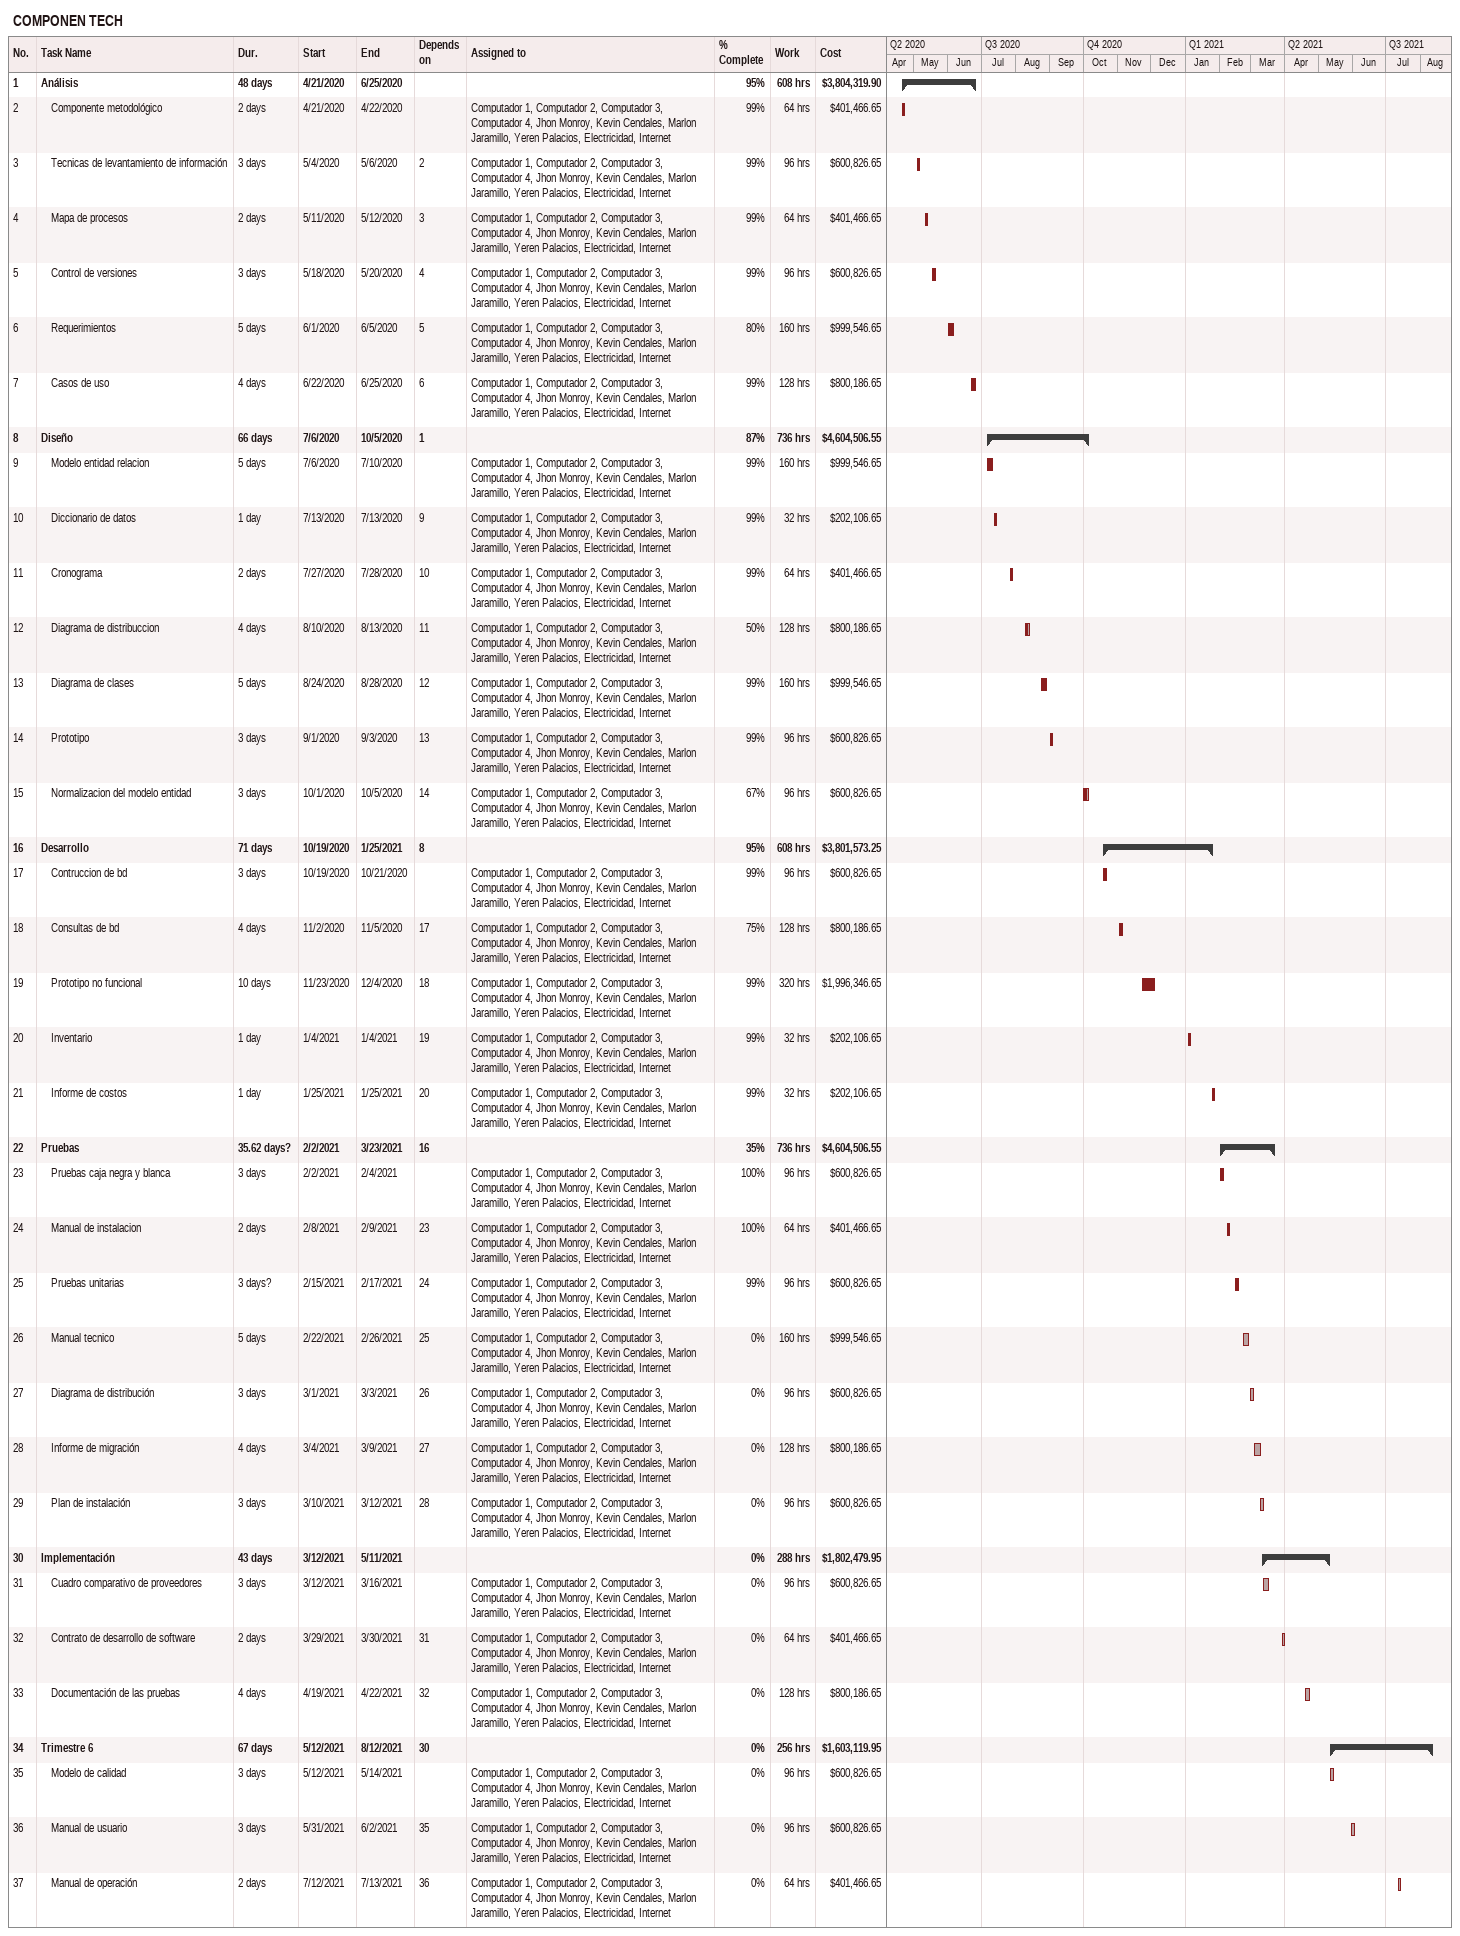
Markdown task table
COMPONEN TECH

| ID | Level | Task | Duration | Start | Finish | Predecessors | Resources | % complete | Work (h) | Cost ($) |
|---|---|---|---|---|---|---|---|---|---|---|
| 1 | 1 | **Análisis** | 48d | 2020-04-21 | 2020-06-25 |  |  | 95 | 608 | 3804319.90 |
| 2 | 2 | Componente metodológico | 2d | 2020-04-21 | 2020-04-22 |  | Computador 1, Computador 2, Computador 3, Computador 4, Jhon Monroy, Kevin Cendales, Marlon Jaramillo, Yeren Palacios, Electricidad, Internet | 99 | 64 | 401466.65 |
| 3 | 2 | Tecnicas de levantamiento de información | 3d | 2020-05-04 | 2020-05-06 | 2 | Computador 1, Computador 2, Computador 3, Computador 4, Jhon Monroy, Kevin Cendales, Marlon Jaramillo, Yeren Palacios, Electricidad, Internet | 99 | 96 | 600826.65 |
| 4 | 2 | Mapa de procesos | 2d | 2020-05-11 | 2020-05-12 | 3 | Computador 1, Computador 2, Computador 3, Computador 4, Jhon Monroy, Kevin Cendales, Marlon Jaramillo, Yeren Palacios, Electricidad, Internet | 99 | 64 | 401466.65 |
| 5 | 2 | Control de versiones | 3d | 2020-05-18 | 2020-05-20 | 4 | Computador 1, Computador 2, Computador 3, Computador 4, Jhon Monroy, Kevin Cendales, Marlon Jaramillo, Yeren Palacios, Electricidad, Internet | 99 | 96 | 600826.65 |
| 6 | 2 | Requerimientos | 5d | 2020-06-01 | 2020-06-05 | 5 | Computador 1, Computador 2, Computador 3, Computador 4, Jhon Monroy, Kevin Cendales, Marlon Jaramillo, Yeren Palacios, Electricidad, Internet | 80 | 160 | 999546.65 |
| 7 | 2 | Casos de uso | 4d | 2020-06-22 | 2020-06-25 | 6 | Computador 1, Computador 2, Computador 3, Computador 4, Jhon Monroy, Kevin Cendales, Marlon Jaramillo, Yeren Palacios, Electricidad, Internet | 99 | 128 | 800186.65 |
| 8 | 1 | **Diseño** | 66d | 2020-07-06 | 2020-10-05 | 1 |  | 87 | 736 | 4604506.55 |
| 9 | 2 | Modelo entidad relacion | 5d | 2020-07-06 | 2020-07-10 |  | Computador 1, Computador 2, Computador 3, Computador 4, Jhon Monroy, Kevin Cendales, Marlon Jaramillo, Yeren Palacios, Electricidad, Internet | 99 | 160 | 999546.65 |
| 10 | 2 | Diccionario de datos | 1d | 2020-07-13 | 2020-07-13 | 9 | Computador 1, Computador 2, Computador 3, Computador 4, Jhon Monroy, Kevin Cendales, Marlon Jaramillo, Yeren Palacios, Electricidad, Internet | 99 | 32 | 202106.65 |
| 11 | 2 | Cronograma | 2d | 2020-07-27 | 2020-07-28 | 10 | Computador 1, Computador 2, Computador 3, Computador 4, Jhon Monroy, Kevin Cendales, Marlon Jaramillo, Yeren Palacios, Electricidad, Internet | 99 | 64 | 401466.65 |
| 12 | 2 | Diagrama de distribuccion | 4d | 2020-08-10 | 2020-08-13 | 11 | Computador 1, Computador 2, Computador 3, Computador 4, Jhon Monroy, Kevin Cendales, Marlon Jaramillo, Yeren Palacios, Electricidad, Internet | 50 | 128 | 800186.65 |
| 13 | 2 | Diagrama de clases | 5d | 2020-08-24 | 2020-08-28 | 12 | Computador 1, Computador 2, Computador 3, Computador 4, Jhon Monroy, Kevin Cendales, Marlon Jaramillo, Yeren Palacios, Electricidad, Internet | 99 | 160 | 999546.65 |
| 14 | 2 | Prototipo | 3d | 2020-09-01 | 2020-09-03 | 13 | Computador 1, Computador 2, Computador 3, Computador 4, Jhon Monroy, Kevin Cendales, Marlon Jaramillo, Yeren Palacios, Electricidad, Internet | 99 | 96 | 600826.65 |
| 15 | 2 | Normalizacion del modelo entidad | 3d | 2020-10-01 | 2020-10-05 | 14 | Computador 1, Computador 2, Computador 3, Computador 4, Jhon Monroy, Kevin Cendales, Marlon Jaramillo, Yeren Palacios, Electricidad, Internet | 67 | 96 | 600826.65 |
| 16 | 1 | **Desarrollo** | 71d | 2020-10-19 | 2021-01-25 | 8 |  | 95 | 608 | 3801573.25 |
| 17 | 2 | Contruccion de bd | 3d | 2020-10-19 | 2020-10-21 |  | Computador 1, Computador 2, Computador 3, Computador 4, Jhon Monroy, Kevin Cendales, Marlon Jaramillo, Yeren Palacios, Electricidad, Internet | 99 | 96 | 600826.65 |
| 18 | 2 | Consultas de bd | 4d | 2020-11-02 | 2020-11-05 | 17 | Computador 1, Computador 2, Computador 3, Computador 4, Jhon Monroy, Kevin Cendales, Marlon Jaramillo, Yeren Palacios, Electricidad, Internet | 75 | 128 | 800186.65 |
| 19 | 2 | Prototipo no funcional | 10d | 2020-11-23 | 2020-12-04 | 18 | Computador 1, Computador 2, Computador 3, Computador 4, Jhon Monroy, Kevin Cendales, Marlon Jaramillo, Yeren Palacios, Electricidad, Internet | 99 | 320 | 1996346.65 |
| 20 | 2 | Inventario | 1d | 2021-01-04 | 2021-01-04 | 19 | Computador 1, Computador 2, Computador 3, Computador 4, Jhon Monroy, Kevin Cendales, Marlon Jaramillo, Yeren Palacios, Electricidad, Internet | 99 | 32 | 202106.65 |
| 21 | 2 | Informe de costos | 1d | 2021-01-25 | 2021-01-25 | 20 | Computador 1, Computador 2, Computador 3, Computador 4, Jhon Monroy, Kevin Cendales, Marlon Jaramillo, Yeren Palacios, Electricidad, Internet | 99 | 32 | 202106.65 |
| 22 | 1 | **Pruebas** | 35.62d? | 2021-02-02 | 2021-03-23 | 16 |  | 35 | 736 | 4604506.55 |
| 23 | 2 | Pruebas caja negra y blanca | 3d | 2021-02-02 | 2021-02-04 |  | Computador 1, Computador 2, Computador 3, Computador 4, Jhon Monroy, Kevin Cendales, Marlon Jaramillo, Yeren Palacios, Electricidad, Internet | 100 | 96 | 600826.65 |
| 24 | 2 | Manual de instalacion | 2d | 2021-02-08 | 2021-02-09 | 23 | Computador 1, Computador 2, Computador 3, Computador 4, Jhon Monroy, Kevin Cendales, Marlon Jaramillo, Yeren Palacios, Electricidad, Internet | 100 | 64 | 401466.65 |
| 25 | 2 | Pruebas unitarias | 3d? | 2021-02-15 | 2021-02-17 | 24 | Computador 1, Computador 2, Computador 3, Computador 4, Jhon Monroy, Kevin Cendales, Marlon Jaramillo, Yeren Palacios, Electricidad, Internet | 99 | 96 | 600826.65 |
| 26 | 2 | Manual tecnico | 5d | 2021-02-22 | 2021-02-26 | 25 | Computador 1, Computador 2, Computador 3, Computador 4, Jhon Monroy, Kevin Cendales, Marlon Jaramillo, Yeren Palacios, Electricidad, Internet | 0 | 160 | 999546.65 |
| 27 | 2 | Diagrama de distribución | 3d | 2021-03-01 | 2021-03-03 | 26 | Computador 1, Computador 2, Computador 3, Computador 4, Jhon Monroy, Kevin Cendales, Marlon Jaramillo, Yeren Palacios, Electricidad, Internet | 0 | 96 | 600826.65 |
| 28 | 2 | Informe de migración | 4d | 2021-03-04 | 2021-03-09 | 27 | Computador 1, Computador 2, Computador 3, Computador 4, Jhon Monroy, Kevin Cendales, Marlon Jaramillo, Yeren Palacios, Electricidad, Internet | 0 | 128 | 800186.65 |
| 29 | 2 | Plan de instalación | 3d | 2021-03-10 | 2021-03-12 | 28 | Computador 1, Computador 2, Computador 3, Computador 4, Jhon Monroy, Kevin Cendales, Marlon Jaramillo, Yeren Palacios, Electricidad, Internet | 0 | 96 | 600826.65 |
| 30 | 1 | **Implementación** | 43d | 2021-03-12 | 2021-05-11 |  |  | 0 | 288 | 1802479.95 |
| 31 | 2 | Cuadro comparativo de proveedores | 3d | 2021-03-12 | 2021-03-16 |  | Computador 1, Computador 2, Computador 3, Computador 4, Jhon Monroy, Kevin Cendales, Marlon Jaramillo, Yeren Palacios, Electricidad, Internet | 0 | 96 | 600826.65 |
| 32 | 2 | Contrato de desarrollo de software | 2d | 2021-03-29 | 2021-03-30 | 31 | Computador 1, Computador 2, Computador 3, Computador 4, Jhon Monroy, Kevin Cendales, Marlon Jaramillo, Yeren Palacios, Electricidad, Internet | 0 | 64 | 401466.65 |
| 33 | 2 | Documentación de las pruebas | 4d | 2021-04-19 | 2021-04-22 | 32 | Computador 1, Computador 2, Computador 3, Computador 4, Jhon Monroy, Kevin Cendales, Marlon Jaramillo, Yeren Palacios, Electricidad, Internet | 0 | 128 | 800186.65 |
| 34 | 1 | **Trimestre 6** | 67d | 2021-05-12 | 2021-08-12 | 30 |  | 0 | 256 | 1603119.95 |
| 35 | 2 | Modelo de calidad | 3d | 2021-05-12 | 2021-05-14 |  | Computador 1, Computador 2, Computador 3, Computador 4, Jhon Monroy, Kevin Cendales, Marlon Jaramillo, Yeren Palacios, Electricidad, Internet | 0 | 96 | 600826.65 |
| 36 | 2 | Manual de usuario | 3d | 2021-05-31 | 2021-06-02 | 35 | Computador 1, Computador 2, Computador 3, Computador 4, Jhon Monroy, Kevin Cendales, Marlon Jaramillo, Yeren Palacios, Electricidad, Internet | 0 | 96 | 600826.65 |
| 37 | 2 | Manual de operación | 2d | 2021-07-12 | 2021-07-13 | 36 | Computador 1, Computador 2, Computador 3, Computador 4, Jhon Monroy, Kevin Cendales, Marlon Jaramillo, Yeren Palacios, Electricidad, Internet | 0 | 64 | 401466.65 |
